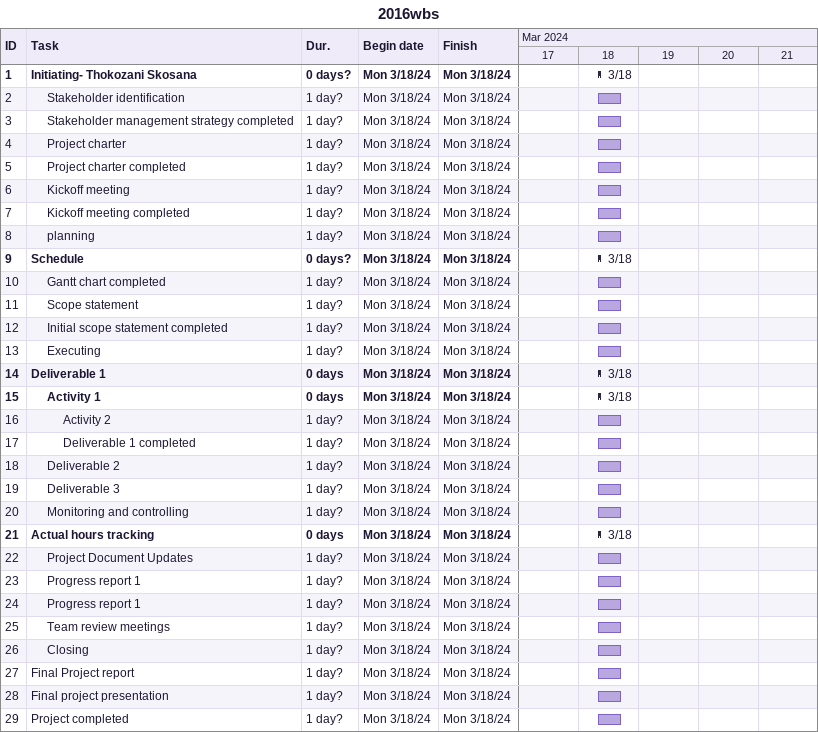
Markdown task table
2016wbs

| ID | Level | Task | Duration | Start | Finish |
|---|---|---|---|---|---|
| 1 | 1 | **Initiating- Thokozani Skosana** | 0d? | 2024-03-18 | 2024-03-18 |
| 2 | 2 | Stakeholder identification | 1d? | 2024-03-18 | 2024-03-18 |
| 3 | 2 | Stakeholder management strategy completed | 1d? | 2024-03-18 | 2024-03-18 |
| 4 | 2 | Project charter | 1d? | 2024-03-18 | 2024-03-18 |
| 5 | 2 | Project charter completed | 1d? | 2024-03-18 | 2024-03-18 |
| 6 | 2 | Kickoff meeting | 1d? | 2024-03-18 | 2024-03-18 |
| 7 | 2 | Kickoff meeting completed | 1d? | 2024-03-18 | 2024-03-18 |
| 8 | 2 | planning | 1d? | 2024-03-18 | 2024-03-18 |
| 9 | 1 | **Schedule** | 0d? | 2024-03-18 | 2024-03-18 |
| 10 | 2 | Gantt chart completed | 1d? | 2024-03-18 | 2024-03-18 |
| 11 | 2 | Scope statement | 1d? | 2024-03-18 | 2024-03-18 |
| 12 | 2 | Initial scope statement completed | 1d? | 2024-03-18 | 2024-03-18 |
| 13 | 2 | Executing | 1d? | 2024-03-18 | 2024-03-18 |
| 14 | 1 | **Deliverable 1** | 0d | 2024-03-18 | 2024-03-18 |
| 15 | 2 | **Activity 1** | 0d | 2024-03-18 | 2024-03-18 |
| 16 | 3 | Activity 2 | 1d? | 2024-03-18 | 2024-03-18 |
| 17 | 3 | Deliverable 1 completed | 1d? | 2024-03-18 | 2024-03-18 |
| 18 | 2 | Deliverable 2 | 1d? | 2024-03-18 | 2024-03-18 |
| 19 | 2 | Deliverable 3 | 1d? | 2024-03-18 | 2024-03-18 |
| 20 | 2 | Monitoring and controlling | 1d? | 2024-03-18 | 2024-03-18 |
| 21 | 1 | **Actual hours tracking** | 0d | 2024-03-18 | 2024-03-18 |
| 22 | 2 | Project Document Updates | 1d? | 2024-03-18 | 2024-03-18 |
| 23 | 2 | Progress report 1 | 1d? | 2024-03-18 | 2024-03-18 |
| 24 | 2 | Progress report 1 | 1d? | 2024-03-18 | 2024-03-18 |
| 25 | 2 | Team review meetings | 1d? | 2024-03-18 | 2024-03-18 |
| 26 | 2 | Closing | 1d? | 2024-03-18 | 2024-03-18 |
| 27 | 1 | Final Project report | 1d? | 2024-03-18 | 2024-03-18 |
| 28 | 1 | Final project presentation | 1d? | 2024-03-18 | 2024-03-18 |
| 29 | 1 | Project completed | 1d? | 2024-03-18 | 2024-03-18 |
